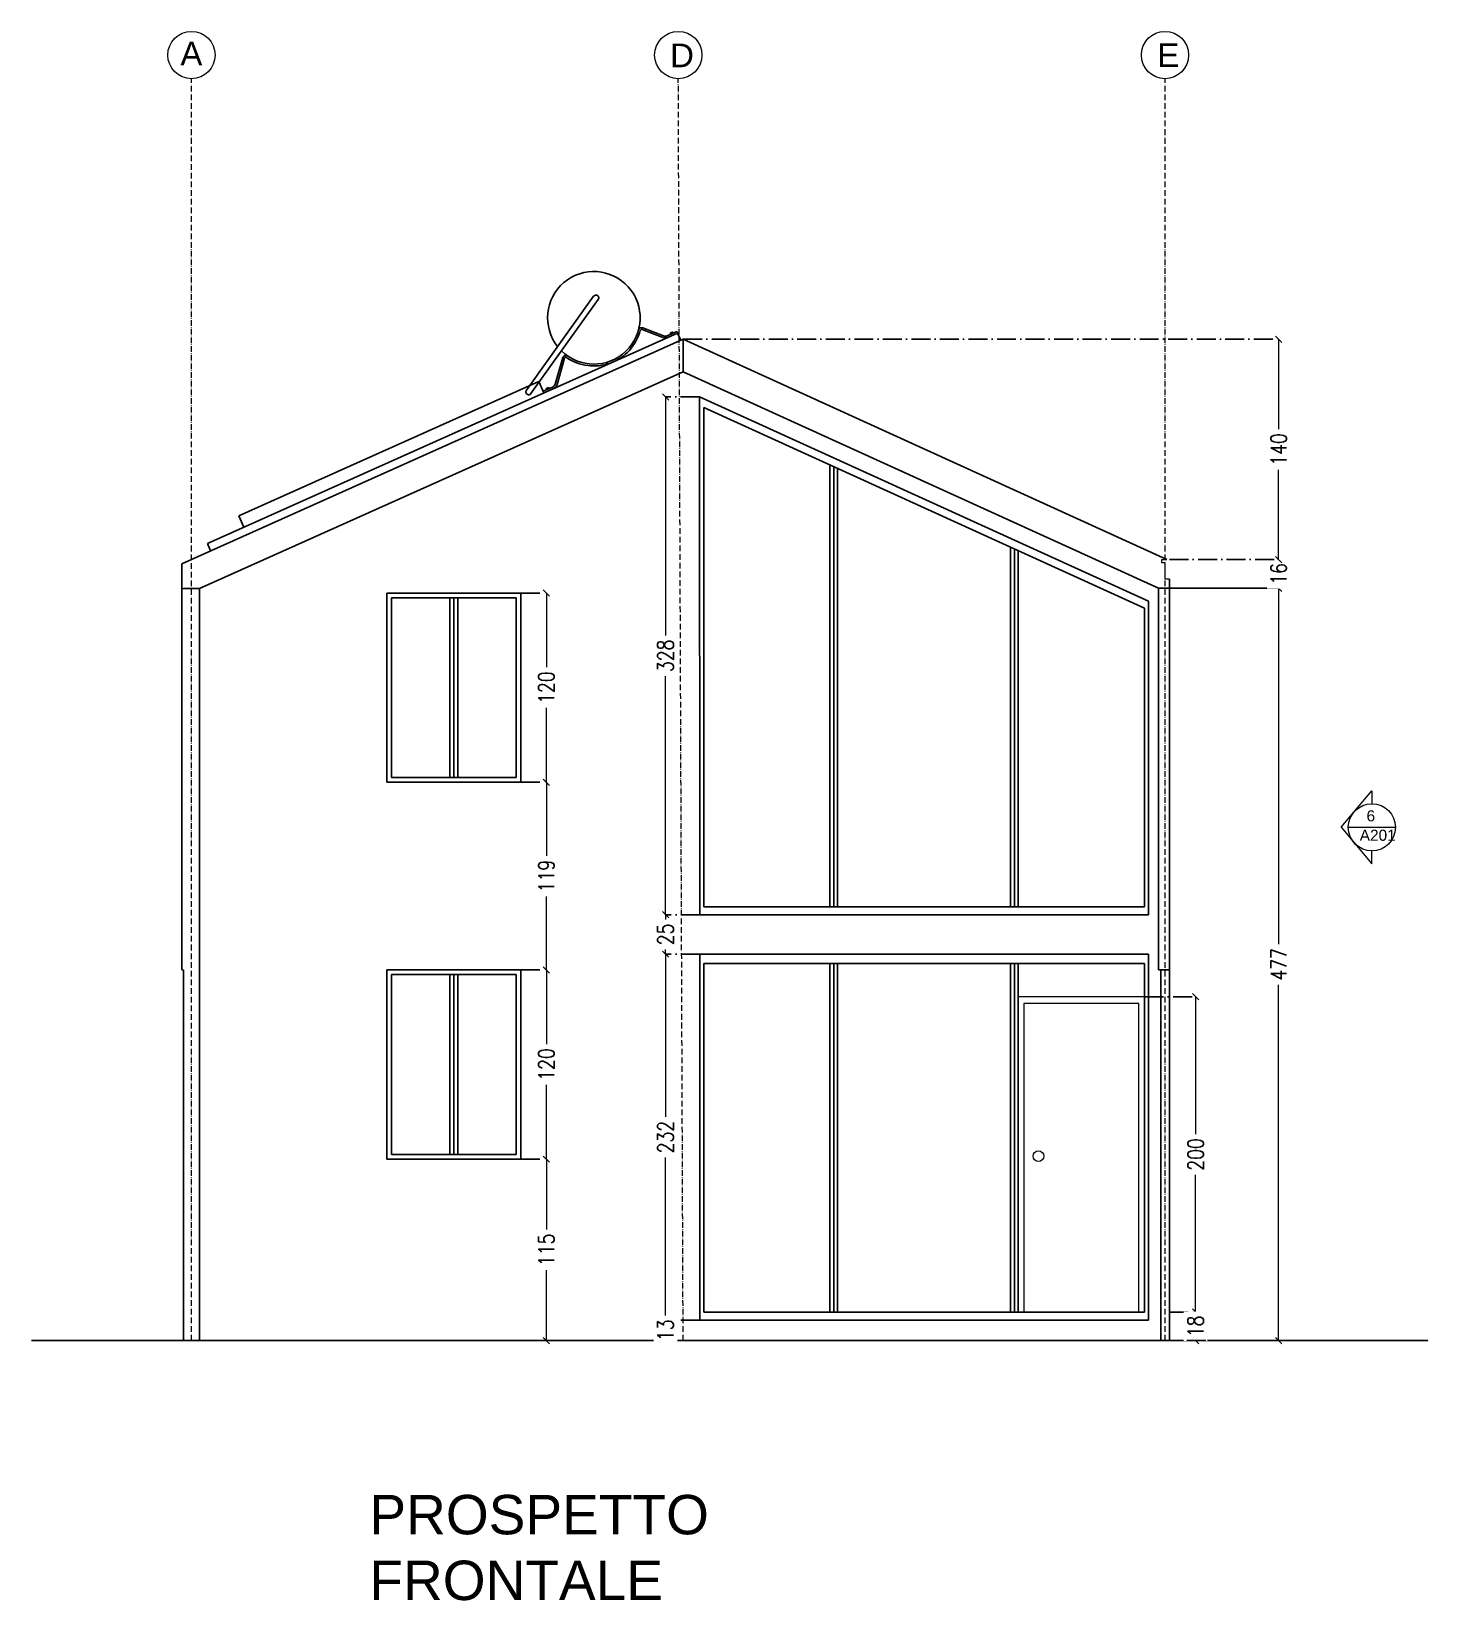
# Model space of a CAD drawing. Header units: centimetres. Extents: x 1059 to 7420, y -439 to 4439.
# Drawn here: x 5332 to 6218, y 3444 to 4439 of the extents above; entities that cross this region are included whole.
import ezdxf

# ---------------------------------------------------------------- set-up
doc = ezdxf.new("R2010")
doc.units = ezdxf.units.CM
doc.header["$MEASUREMENT"] = 0
doc.linetypes.add('ACAD_ISO10W100', pattern=[18, 12, -3, 0, -3])
doc.layers.add('ARREDI', color=8, linetype='Continuous', lineweight=18)
for name, color, linetype in [('INFISSI', 4, 'Continuous'), ('NUMERAZIONE', 30, 'Continuous'), ('quote nuove', 2, 'Continuous'), ('STRUTTURA', 1, 'Continuous')]:
    doc.layers.add(name, color=color, linetype=linetype)
doc.layers.get('0').off()
doc.styles.add('E-ROMANS', font='romans.shx', dxfattribs={"width": 0.8})
doc.styles.get("Standard").update_dxf_attribs({"font": 'Arial.ttf'})
doc.dimstyles.new('Copia di 1', dxfattribs={"dimscale": 0.001, "dimtxt": 10000, "dimasz": 4000, "dimexe": 1.2, "dimexo": 1, "dimgap": 0.1, "dimtad": 0, "dimtoh": 1, "dimdec": 0, "dimzin": 0, "dimdsep": 46, "dimtxsty": 'E-ROMANS', "dimblk": 'OBLIQUE', "dimcen": 1.2, "dimclrd": 256, "dimclre": 256, "dimclrt": 256, "dimadec": 0, "dimazin": 0, "dimtfac": 1, "dimtdec": 0, "dimtmove": 1, "dimatfit": 3, "dimldrblk": 'OPEN90', "dimfxl": 1, "dimtfill": 1, "dimtolj": 1, "dimtzin": 0, "dimlwd": 0, "dimarcsym": 0})

# ---------------------------------------------------------------- blocks, each defined once
blk = doc.blocks.new('_Oblique')
at = {"color": 0, "linetype": 'ByBlock', "lineweight": -2}
blk.add_line((-0.5, -0.5), (0.5, 0.5), dxfattribs=at)
blk = doc.blocks.new('*D607')
at = {"layer": 'quote nuove', "linetype": 'ACAD_ISO10W100', "lineweight": -2, "transparency": 16777216}
for p, q in [((5642.92, 3724.27), (5659.21, 3724.27)), ((5642.92, 3609.27), (5659.21, 3609.27))]:
    blk.add_line(p, q, dxfattribs=at)
at = {"layer": 'quote nuove', "lineweight": 0, "transparency": 16777216}
for p, q in [((5659.21, 3724.27), (5659.21, 3676.49)), ((5659.21, 3609.27), (5659.21, 3657.06))]:
    blk.add_line(p, q, dxfattribs=at)
at = {"layer": 'quote nuove', "lineweight": 0, "transparency": 16777216, "xscale": 4, "yscale": 4, "zscale": 4}
for p, rotation in [((5659.21, 3724.27), 90), ((5659.21, 3609.27), 270)]:
    blk.add_blockref('_Oblique', p, dxfattribs=dict(at, rotation=rotation))
at = {"layer": 'quote nuove', "transparency": 16777216, "insert": (5659.21, 3666.77), "char_height": 10, "attachment_point": 5, "rotation": 90, "style": 'E-ROMANS', "bg_fill": 3, "box_fill_scale": 1.25, "bg_fill_color": 256, "bg_fill_true_color": 13158600, "bg_fill_transparency": 0}
blk.add_mtext('\\A1;115', dxfattribs=at)
blk = doc.blocks.new('_Open90')
at = {"color": 0, "linetype": 'ByBlock', "lineweight": -2}
for p, q in [((0, 0), (-1, 0)), ((-0.5, 0.5), (0, 0)), ((0, 0), (-0.5, -0.5))]:
    blk.add_line(p, q, dxfattribs=at)
blk = doc.blocks.new('*D608')
at = {"layer": 'quote nuove', "linetype": 'ACAD_ISO10W100', "lineweight": -2, "transparency": 16777216}
for p, q in [((5642.92, 3844.27), (5659.21, 3844.27)), ((5642.92, 3724.27), (5659.21, 3724.27))]:
    blk.add_line(p, q, dxfattribs=at)
at = {"layer": 'quote nuove', "lineweight": 0, "transparency": 16777216}
for p, q in [((5659.21, 3844.27), (5659.21, 3793.99)), ((5659.21, 3724.27), (5659.21, 3774.56))]:
    blk.add_line(p, q, dxfattribs=at)
at = {"layer": 'quote nuove', "lineweight": 0, "transparency": 16777216, "xscale": 4, "yscale": 4, "zscale": 4}
for p, rotation in [((5659.21, 3844.27), 90), ((5659.21, 3724.27), 270)]:
    blk.add_blockref('_Oblique', p, dxfattribs=dict(at, rotation=rotation))
at = {"layer": 'quote nuove', "transparency": 16777216, "insert": (5659.21, 3784.27), "char_height": 10, "attachment_point": 5, "rotation": 90, "style": 'E-ROMANS', "bg_fill": 3, "box_fill_scale": 1.25, "bg_fill_color": 256, "bg_fill_true_color": 13158600, "bg_fill_transparency": 0}
blk.add_mtext('\\A1;120', dxfattribs=at)
blk = doc.blocks.new('*D609')
at = {"layer": 'quote nuove', "linetype": 'ACAD_ISO10W100', "lineweight": -2, "transparency": 16777216}
for p, q in [((5642.92, 3963.27), (5659.21, 3963.27)), ((5642.92, 3844.27), (5659.21, 3844.27))]:
    blk.add_line(p, q, dxfattribs=at)
at = {"layer": 'quote nuove', "lineweight": 0, "transparency": 16777216}
for p, q in [((5659.21, 3963.27), (5659.21, 3913.3)), ((5659.21, 3844.27), (5659.21, 3894.25))]:
    blk.add_line(p, q, dxfattribs=at)
at = {"layer": 'quote nuove', "lineweight": 0, "transparency": 16777216, "xscale": 4, "yscale": 4, "zscale": 4}
for p, rotation in [((5659.21, 3963.27), 90), ((5659.21, 3844.27), 270)]:
    blk.add_blockref('_Oblique', p, dxfattribs=dict(at, rotation=rotation))
at = {"layer": 'quote nuove', "transparency": 16777216, "insert": (5659.21, 3903.77), "char_height": 10, "attachment_point": 5, "rotation": 90, "style": 'E-ROMANS', "bg_fill": 3, "box_fill_scale": 1.25, "bg_fill_color": 256, "bg_fill_true_color": 13158600, "bg_fill_transparency": 0}
blk.add_mtext('\\A1;119', dxfattribs=at)
blk = doc.blocks.new('*D545')
at = {"layer": 'quote nuove', "linetype": 'ACAD_ISO10W100', "lineweight": -2, "transparency": 16777216}
for p, q in [((5642.92, 4083.27), (5659.21, 4083.27)), ((5642.92, 3963.27), (5659.21, 3963.27))]:
    blk.add_line(p, q, dxfattribs=at)
at = {"layer": 'quote nuove', "lineweight": 0, "transparency": 16777216}
for p, q in [((5659.21, 4083.27), (5659.21, 4032.99)), ((5659.21, 3963.27), (5659.21, 4013.56))]:
    blk.add_line(p, q, dxfattribs=at)
at = {"layer": 'quote nuove', "lineweight": 0, "transparency": 16777216, "xscale": 4, "yscale": 4, "zscale": 4}
for p, rotation in [((5659.21, 4083.27), 90), ((5659.21, 3963.27), 270)]:
    blk.add_blockref('_Oblique', p, dxfattribs=dict(at, rotation=rotation))
at = {"layer": 'quote nuove', "transparency": 16777216, "insert": (5659.21, 4023.27), "char_height": 10, "attachment_point": 5, "rotation": 90, "style": 'E-ROMANS', "bg_fill": 3, "box_fill_scale": 1.25, "bg_fill_color": 256, "bg_fill_true_color": 13158600, "bg_fill_transparency": 0}
blk.add_mtext('\\A1;120', dxfattribs=at)
blk = doc.blocks.new('*D622')
at = {"layer": 'quote nuove', "linetype": 'ACAD_ISO10W100', "lineweight": -2, "transparency": 16777216}
for p, q in [((6038.66, 3827.27), (6070.98, 3827.27)), ((6054.29, 3627.27), (6070.98, 3627.27))]:
    blk.add_line(p, q, dxfattribs=at)
at = {"layer": 'quote nuove', "lineweight": 0, "transparency": 16777216}
for p, q in [((6070.98, 3827.27), (6070.98, 3737.56)), ((6070.98, 3627.27), (6070.98, 3716.99))]:
    blk.add_line(p, q, dxfattribs=at)
at = {"layer": 'quote nuove', "lineweight": 0, "transparency": 16777216, "xscale": 4, "yscale": 4, "zscale": 4}
for p, rotation in [((6070.98, 3827.27), 90), ((6070.98, 3627.27), 270)]:
    blk.add_blockref('_Oblique', p, dxfattribs=dict(at, rotation=rotation))
at = {"layer": 'quote nuove', "transparency": 16777216, "insert": (6070.98, 3727.27), "char_height": 10, "attachment_point": 5, "rotation": 90, "style": 'E-ROMANS', "bg_fill": 3, "box_fill_scale": 1.25, "bg_fill_color": 256, "bg_fill_true_color": 13158600, "bg_fill_transparency": 0}
blk.add_mtext('\\A1;200', dxfattribs=at)
blk = doc.blocks.new('*D551')
at = {"layer": 'quote nuove', "linetype": 'ACAD_ISO10W100', "lineweight": -2, "transparency": 16777216}
for p, q in [((6054.29, 3627.27), (6070.98, 3627.27)), ((6054.18, 3609.27), (6070.98, 3609.27))]:
    blk.add_line(p, q, dxfattribs=at)
at = {"layer": 'quote nuove', "lineweight": 0, "transparency": 16777216}
for p, q in [((6070.98, 3627.27), (6070.98, 3624.18)), ((6070.98, 3609.27), (6070.98, 3612.37))]:
    blk.add_line(p, q, dxfattribs=at)
at = {"layer": 'quote nuove', "lineweight": 0, "transparency": 16777216, "xscale": 4, "yscale": 4, "zscale": 4}
for p, rotation in [((6070.98, 3627.27), 90), ((6070.98, 3609.27), 270)]:
    blk.add_blockref('_Oblique', p, dxfattribs=dict(at, rotation=rotation))
at = {"layer": 'quote nuove', "transparency": 16777216, "insert": (6070.98, 3618.27), "char_height": 10, "attachment_point": 5, "rotation": 90, "style": 'E-ROMANS', "bg_fill": 3, "box_fill_scale": 1.25, "bg_fill_color": 256, "bg_fill_true_color": 13158600, "bg_fill_transparency": 0}
blk.add_mtext('\\A1;18', dxfattribs=at)
blk = doc.blocks.new('*D623')
at = {"layer": 'quote nuove', "linetype": 'ACAD_ISO10W100', "lineweight": -2, "transparency": 16777216}
for p, q in [((6047.41, 4086.28), (6123.66, 4086.28)), ((6047.41, 3609.27), (6123.66, 3609.27))]:
    blk.add_line(p, q, dxfattribs=at)
at = {"layer": 'quote nuove', "lineweight": 0, "transparency": 16777216}
for p, q in [((6123.66, 4086.28), (6123.66, 3858.06)), ((6123.66, 3609.27), (6123.66, 3837.49))]:
    blk.add_line(p, q, dxfattribs=at)
at = {"layer": 'quote nuove', "lineweight": 0, "transparency": 16777216, "xscale": 4, "yscale": 4, "zscale": 4}
for p, rotation in [((6123.66, 4086.28), 90), ((6123.66, 3609.27), 270)]:
    blk.add_blockref('_Oblique', p, dxfattribs=dict(at, rotation=rotation))
at = {"layer": 'quote nuove', "transparency": 16777216, "insert": (6123.66, 3847.78), "char_height": 10, "attachment_point": 5, "rotation": 90, "style": 'E-ROMANS', "bg_fill": 3, "box_fill_scale": 1.25, "bg_fill_color": 256, "bg_fill_true_color": 13158600, "bg_fill_transparency": 0}
blk.add_mtext('\\A1;477', dxfattribs=at)
blk = doc.blocks.new('*D624')
at = {"layer": 'quote nuove', "linetype": 'ACAD_ISO10W100', "lineweight": -2, "transparency": 16777216}
for p, q in [((6054.47, 4104.45), (6123.66, 4104.45)), ((6054.47, 4086.28), (6123.66, 4086.28))]:
    blk.add_line(p, q, dxfattribs=at)
at = {"layer": 'quote nuove', "lineweight": 0, "transparency": 16777216}
for p, q in [((6123.66, 4104.45), (6123.66, 4101.27)), ((6123.66, 4086.28), (6123.66, 4089.46))]:
    blk.add_line(p, q, dxfattribs=at)
at = {"layer": 'quote nuove', "lineweight": 0, "transparency": 16777216, "xscale": 4, "yscale": 4, "zscale": 4}
for p, rotation in [((6123.66, 4104.45), 90), ((6123.66, 4086.28), 270)]:
    blk.add_blockref('_Oblique', p, dxfattribs=dict(at, rotation=rotation))
at = {"layer": 'quote nuove', "transparency": 16777216, "insert": (6123.66, 4095.36), "char_height": 10, "attachment_point": 5, "rotation": 90, "style": 'E-ROMANS', "bg_fill": 3, "box_fill_scale": 1.25, "bg_fill_color": 256, "bg_fill_true_color": 13158600, "bg_fill_transparency": 0}
blk.add_mtext('\\A1;16', dxfattribs=at)
blk = doc.blocks.new('*D625')
at = {"layer": 'quote nuove', "linetype": 'ACAD_ISO10W100', "lineweight": -2, "transparency": 16777216}
for p, q in [((5745.92, 4244.18), (6123.66, 4244.18)), ((6054.47, 4104.45), (6123.66, 4104.45))]:
    blk.add_line(p, q, dxfattribs=at)
at = {"layer": 'quote nuove', "lineweight": 0, "transparency": 16777216}
for p, q in [((6123.66, 4244.18), (6123.66, 4184.03)), ((6123.66, 4104.45), (6123.66, 4164.6))]:
    blk.add_line(p, q, dxfattribs=at)
at = {"layer": 'quote nuove', "lineweight": 0, "transparency": 16777216, "xscale": 4, "yscale": 4, "zscale": 4}
for p, rotation in [((6123.66, 4244.18), 90), ((6123.66, 4104.45), 270)]:
    blk.add_blockref('_Oblique', p, dxfattribs=dict(at, rotation=rotation))
at = {"layer": 'quote nuove', "transparency": 16777216, "insert": (6123.66, 4174.31), "char_height": 10, "attachment_point": 5, "rotation": 90, "style": 'E-ROMANS', "bg_fill": 3, "box_fill_scale": 1.25, "bg_fill_color": 256, "bg_fill_true_color": 13158600, "bg_fill_transparency": 0}
blk.add_mtext('\\A1;140', dxfattribs=at)
blk = doc.blocks.new('*D626')
at = {"layer": 'quote nuove', "linetype": 'ACAD_ISO10W100', "lineweight": -2, "transparency": 16777216}
for p, q in [((5756.41, 3854.27), (5734.75, 3854.27)), ((5756.47, 3622.27), (5734.75, 3622.27))]:
    blk.add_line(p, q, dxfattribs=at)
at = {"layer": 'quote nuove', "lineweight": 0, "transparency": 16777216}
for p, q in [((5734.75, 3854.27), (5734.75, 3748.56)), ((5734.75, 3622.27), (5734.75, 3727.99))]:
    blk.add_line(p, q, dxfattribs=at)
at = {"layer": 'quote nuove', "lineweight": 0, "transparency": 16777216, "xscale": 4, "yscale": 4, "zscale": 4}
for p, rotation in [((5734.75, 3854.27), 90), ((5734.75, 3622.27), 270)]:
    blk.add_blockref('_Oblique', p, dxfattribs=dict(at, rotation=rotation))
at = {"layer": 'quote nuove', "transparency": 16777216, "insert": (5734.75, 3738.27), "char_height": 10, "attachment_point": 5, "rotation": 90, "style": 'E-ROMANS', "bg_fill": 3, "box_fill_scale": 1.25, "bg_fill_color": 256, "bg_fill_true_color": 13158600, "bg_fill_transparency": 0}
blk.add_mtext('\\A1;232', dxfattribs=at)
blk = doc.blocks.new('*D552')
at = {"layer": 'quote nuove', "linetype": 'ACAD_ISO10W100', "lineweight": -2, "transparency": 16777216}
for p, q in [((5756.4, 3879.27), (5734.75, 3879.27)), ((5756.41, 3854.27), (5734.75, 3854.27))]:
    blk.add_line(p, q, dxfattribs=at)
at = {"layer": 'quote nuove', "lineweight": 0, "transparency": 16777216}
for p, q in [((5734.75, 3879.27), (5734.75, 3873.25)), ((5734.75, 3854.27), (5734.75, 3860.3))]:
    blk.add_line(p, q, dxfattribs=at)
at = {"layer": 'quote nuove', "lineweight": 0, "transparency": 16777216, "xscale": 4, "yscale": 4, "zscale": 4}
for p, rotation in [((5734.75, 3879.27), 90), ((5734.75, 3854.27), 270)]:
    blk.add_blockref('_Oblique', p, dxfattribs=dict(at, rotation=rotation))
at = {"layer": 'quote nuove', "transparency": 16777216, "insert": (5734.75, 3866.77), "char_height": 10, "attachment_point": 5, "rotation": 90, "style": 'E-ROMANS', "bg_fill": 3, "box_fill_scale": 1.25, "bg_fill_color": 256, "bg_fill_true_color": 13158600, "bg_fill_transparency": 0}
blk.add_mtext('\\A1;25', dxfattribs=at)
blk = doc.blocks.new('*D627')
at = {"layer": 'quote nuove', "linetype": 'ACAD_ISO10W100', "lineweight": -2, "transparency": 16777216}
for p, q in [((5756.31, 4207.65), (5734.74, 4207.65)), ((5756.41, 3879.27), (5734.74, 3879.27))]:
    blk.add_line(p, q, dxfattribs=at)
at = {"layer": 'quote nuove', "lineweight": 0, "transparency": 16777216}
for p, q in [((5734.75, 4207.65), (5734.75, 4053.75)), ((5734.75, 3879.27), (5734.75, 4033.17))]:
    blk.add_line(p, q, dxfattribs=at)
at = {"layer": 'quote nuove', "lineweight": 0, "transparency": 16777216, "xscale": 4, "yscale": 4, "zscale": 4}
for p, rotation in [((5734.75, 4207.65), 90), ((5734.75, 3879.27), 270)]:
    blk.add_blockref('_Oblique', p, dxfattribs=dict(at, rotation=rotation))
at = {"layer": 'quote nuove', "transparency": 16777216, "insert": (5734.75, 4043.46), "char_height": 10, "attachment_point": 5, "rotation": 90, "style": 'E-ROMANS', "bg_fill": 3, "box_fill_scale": 1.25, "bg_fill_color": 256, "bg_fill_true_color": 13158600, "bg_fill_transparency": 0}
blk.add_mtext('\\A1;328', dxfattribs=at)
blk = doc.blocks.new('*D553')
at = {"layer": 'quote nuove', "linetype": 'ACAD_ISO10W100', "lineweight": -2, "transparency": 16777216}
for p, q in [((5756.47, 3622.27), (5734.75, 3622.27)), ((5756.47, 3609.27), (5734.75, 3609.27))]:
    blk.add_line(p, q, dxfattribs=at)
at = {"layer": 'quote nuove', "lineweight": 0, "transparency": 16777216}
for p, q in [((5734.75, 3622.27), (5734.75, 3621.68)), ((5734.75, 3609.27), (5734.75, 3609.87))]:
    blk.add_line(p, q, dxfattribs=at)
at = {"layer": 'quote nuove', "lineweight": 0, "transparency": 16777216, "xscale": 4, "yscale": 4, "zscale": 4}
for p, rotation in [((5734.75, 3622.27), 90), ((5734.75, 3609.27), 270)]:
    blk.add_blockref('_Oblique', p, dxfattribs=dict(at, rotation=rotation))
at = {"layer": 'quote nuove', "transparency": 16777216, "insert": (5734.75, 3615.77), "char_height": 10, "attachment_point": 5, "rotation": 90, "style": 'E-ROMANS', "bg_fill": 3, "box_fill_scale": 1.25, "bg_fill_color": 256, "bg_fill_true_color": 13158600, "bg_fill_transparency": 0}
blk.add_mtext('\\A1;13', dxfattribs=at)

msp = doc.modelspace()

# ---------------------------------------------------------------- linework, layer by layer
at = {"layer": 'ARREDI'}
for p, q in [((5427.98, 4101.86), (5427.98, 4086.19)), ((5427.98, 4086.19), (5428.98, 4086.19)), ((5427.98, 3844.3), (5428.98, 3844.3))]:
    msp.add_line(p, q, dxfattribs=at)
at = {"layer": 'ARREDI', "lineweight": -2}
for p, q in [((6041.16, 3879.27), (6041.16, 3884.27)), ((5838.98, 3627.27), (5843.83, 3627.27))]:
    msp.add_line(p, q, dxfattribs=at)
at = {"layer": 'INFISSI', "color": 4, "lineweight": -2}
for p, q in [((5756.4, 3879.27), (5756.31, 4207.65)), ((6041.16, 4078.02), (5756.31, 4207.65)), ((5758.98, 3884.19), (5758.98, 4200.94)), ((6038.66, 4073.66), (5758.98, 4200.92)), ((5838.98, 3884.22), (5838.98, 4164.53)), ((5841.41, 3884.22), (5841.41, 4163.43)), ((5843.83, 3884.22), (5843.83, 4162.32)), ((5953.61, 3884.25), (5953.61, 4112.37)), ((5956.16, 3884.25), (5956.16, 4111.21)), ((5958.47, 3884.25), (5958.47, 4110.16)), ((6038.66, 3884.27), (6038.66, 4073.66)), ((6041.16, 3879.27), (6041.16, 4078.02)), ((6038.66, 3884.27), (5758.98, 3884.19)), ((5756.4, 3879.27), (6041.16, 3879.27)), ((5756.48, 3622.27), (5756.41, 3854.27)), ((5756.41, 3854.27), (6041.16, 3854.27)), ((6041.16, 3622.27), (6041.16, 3854.27)), ((5758.98, 3848.35), (6038.66, 3848.35)), ((5758.98, 3627.27), (5758.98, 3848.35)), ((5838.98, 3627.27), (5838.98, 3848.35)), ((5841.41, 3627.27), (5841.41, 3848.35)), ((5843.83, 3627.27), (5843.83, 3848.35)), ((5953.61, 3627.27), (5953.61, 3848.35)), ((5956.16, 3627.27), (5956.16, 3848.35)), ((5958.47, 3627.27), (5958.47, 3848.35)), ((6038.66, 3627.27), (6038.66, 3848.35))]:
    msp.add_line(p, q, dxfattribs=at)
at = {"layer": 'INFISSI', "color": 4}
for p, q in [((5557.92, 4083.27), (5557.92, 3963.27)), ((5557.92, 4083.27), (5642.92, 4083.27)), ((5560.92, 4080.27), (5639.92, 4080.27)), ((5560.92, 3966.27), (5560.92, 4080.27)), ((5597.92, 4080.27), (5597.92, 3966.27)), ((5600.42, 4080.27), (5600.42, 3966.27)), ((5602.92, 4080.27), (5602.92, 3966.27)), ((5639.92, 3966.27), (5639.92, 4080.27)), ((5642.92, 4083.27), (5642.92, 3963.27)), ((5557.92, 3963.27), (5642.92, 3963.27)), ((5560.92, 3966.27), (5639.92, 3966.27)), ((5557.92, 3844.27), (5557.92, 3724.27)), ((5557.92, 3844.27), (5642.92, 3844.27)), ((5560.92, 3841.27), (5639.92, 3841.27)), ((5560.92, 3727.27), (5560.92, 3841.27)), ((5597.92, 3841.27), (5597.92, 3727.27)), ((5600.42, 3841.27), (5600.42, 3727.27)), ((5602.92, 3841.27), (5602.92, 3727.27)), ((5639.92, 3727.27), (5639.92, 3841.27)), ((5642.92, 3844.27), (5642.92, 3724.27)), ((5557.92, 3724.27), (5642.92, 3724.27)), ((5560.92, 3727.27), (5639.92, 3727.27)), ((5756.48, 3622.19), (6041.16, 3622.19)), ((5758.98, 3627.27), (6038.66, 3627.27))]:
    msp.add_line(p, q, dxfattribs=at)
at = {"layer": 'INFISSI', "lineweight": 20}
for p, q in [((5958.47, 3827.27), (5958.47, 3627.27)), ((6038.66, 3827.27), (5958.47, 3827.27)), ((6035.04, 3823.08), (5962.12, 3823.08)), ((5962.12, 3823.08), (5962.12, 3627.27)), ((6035.04, 3627.27), (6035.04, 3823.08)), ((6038.66, 3627.27), (6038.66, 3827.27))]:
    msp.add_line(p, q, dxfattribs=at)
msp.add_circle((5971.3, 3726.19), 3.41, dxfattribs=at)
at = {"layer": 'NUMERAZIONE', "lineweight": 0}
for p, q in [((6163.4, 3934.69), (6182.79, 3957.93)), ((6182.79, 3957.93), (6182.79, 3949.64)), ((6163.4, 3934.69), (6182.79, 3911.45)), ((6167.84, 3934.69), (6197.75, 3934.69)), ((6182.79, 3911.45), (6182.79, 3919.74))]:
    msp.add_line(p, q, dxfattribs=at)
msp.add_circle((6182.79, 3934.69), 14.95, dxfattribs=at)
at = {"layer": 'quote nuove', "color": 253, "linetype": 'ACAD_ISO10W100', "lineweight": 0, "ltscale": 0.3}
msp.add_line((5434.05, 3609.19), (5434.05, 4409.39), dxfattribs=at)
at = {"layer": 'quote nuove', "color": 253, "lineweight": 0}
for centre in [(5434.05, 4424.39), (5742.85, 4424.39), (6051.56, 4424.39)]:
    msp.add_circle(centre, 15, dxfattribs=at)
at = {"layer": 'STRUTTURA'}
for p, q in [((5689.15, 4271.44), (5646.49, 4211.82)), ((5692.03, 4269.34), (5649.38, 4209.73)), ((5719.94, 4250.31), (5733.14, 4245.27)), ((5720.36, 4251.39), (5733.56, 4246.35)), ((5741.94, 4249.15), (5735.83, 4246.42)), ((5741.94, 4249.15), (5742.42, 4248.09)), ((5738.15, 4247.51), (5737.89, 4248.08)), ((5737.92, 4248.15), (5739.26, 4248.75)), ((5738.45, 4247.64), (5738.19, 4248.22)), ((5739.03, 4248.59), (5739.28, 4248.02)), ((5739.33, 4248.72), (5739.58, 4248.15)), ((5745.85, 4223.56), (5745.92, 4244.18)), ((5664.79, 4215.79), (5669.55, 4232.54)), ((5665.91, 4215.47), (5670.68, 4232.24)), ((5663.15, 4213.89), (5657.11, 4211.18)), ((5657.11, 4211.18), (5657.58, 4210.13)), ((5659.39, 4212.26), (5659.13, 4212.83)), ((5659.16, 4212.91), (5660.5, 4213.5)), ((5659.69, 4212.4), (5659.43, 4212.97)), ((5660.27, 4213.34), (5660.53, 4212.77)), ((5660.57, 4213.48), (5660.82, 4212.91)), ((5427.98, 4086.19), (5427.98, 4101.86)), ((5427.98, 4086.19), (5427.98, 3844.3)), ((5428.98, 3844.3), (5428.98, 3609.27))]:
    msp.add_line(p, q, dxfattribs=at)
at = {"layer": 'STRUTTURA', "color": 0}
for p, q in [((6054.47, 4086.28), (6047.36, 4086.28)), ((6054.47, 4086.28), (6047.41, 4086.28)), ((6054.47, 3844.27), (6047.41, 3844.27))]:
    msp.add_line(p, q, dxfattribs=at)
at = {"layer": 'STRUTTURA'}
for points in [[(5444.17, 4114.62), (5742.42, 4248.09)], [(5742.42, 4248.09), (5744.46, 4243.53)], [(5464.09, 4132.29), (5654.32, 4217.43)], [(5654.32, 4217.43), (5657.58, 4210.13)], [(5464.09, 4132.29), (5467.35, 4124.99)], [(5444.17, 4114.62), (5446.21, 4110.05)], [(5428.98, 3609.27), (5439.12, 3609.27), (5439.12, 4086.19), (5428.98, 4086.19)]]:
    msp.add_lwpolyline(points, dxfattribs=at)
msp.add_lwpolyline([(5332.5, 3609.27), (6218.15, 3609.27), (6218.15, 3609.27), (5332.5, 3609.27)], close=True, dxfattribs=at)
for centre, radius, start, end in [((5689.29, 4257.75), 29.36, 225.56838, 218.43727), ((5690.6, 4270.4), 1.78, 323.50184, 144.71841), ((5689.29, 4257.75), 30.52, 235.35032, 344.88562), ((5719.61, 4249.44), 2.08, 69.11012, 160.19507), ((5719.61, 4249.44), 0.927, 69.13934, 157.43176), ((5734.62, 4249.13), 4.14, 249.11012, 294.11012), ((5734.62, 4249.13), 2.98, 249.11012, 294.11012), ((5737.94, 4248.1), 0.0537, 114.11012, 204.11012), ((5738.14, 4248.19), 0.0537, 24.11012, 114.11012), ((5738.2, 4247.53), 0.0537, 204.11012, 294.11012), ((5738.24, 4248.24), 0.0537, 114.11012, 204.11012), ((5738.4, 4247.62), 0.0537, 294.11012, 24.11012), ((5738.5, 4247.67), 0.0537, 204.11012, 294.11012), ((5738.98, 4248.57), 0.0537, 24.11012, 114.11012), ((5739.08, 4248.61), 0.0537, 114.11012, 204.11012), ((5739.28, 4248.7), 0.0537, 24.11012, 114.11012), ((5739.24, 4248), 0.0537, 294.11012, 24.11012), ((5739.33, 4248.04), 0.0537, 204.11012, 294.11012), ((5739.53, 4248.13), 0.0537, 294.11012, 24.11012), ((5671.51, 4231.83), 2.08, 59.88941, 159.99153), ((5671.51, 4231.83), 0.926, 62.30828, 153.62295), ((5647.93, 4210.77), 1.78, 144.11012, 325.07999), ((5659.18, 4212.86), 0.0537, 114.11012, 204.11012), ((5659.38, 4212.95), 0.0537, 24.11012, 114.11012), ((5659.44, 4212.28), 0.0537, 204.11012, 294.11012), ((5659.48, 4212.99), 0.0537, 114.11012, 204.11012), ((5659.64, 4212.37), 0.0537, 294.11012, 24.11012), ((5659.74, 4212.42), 0.0537, 204.11012, 294.11012), ((5660.22, 4213.32), 0.0537, 24.11012, 114.11012), ((5660.32, 4213.37), 0.0537, 114.11012, 204.11012), ((5660.52, 4213.46), 0.0537, 24.11012, 114.11012), ((5660.48, 4212.75), 0.0537, 294.11012, 24.11012), ((5660.58, 4212.79), 0.0537, 204.11012, 294.11012), ((5660.78, 4212.88), 0.0537, 294.11012, 24.11012), ((5661.93, 4216.6), 2.98, 294.11012, 344.11012), ((5661.93, 4216.6), 4.14, 294.11012, 344.11012)]:
    msp.add_arc(centre, radius, start, end, dxfattribs=at)

# ---------------------------------------------------------------- texts
at = {"layer": 'NUMERAZIONE', "lineweight": 0, "char_height": 7}
for s, insert, attachment_point in [(' 6', (6176.67, 3945.48), 1), ('\\pt7,14;A201\\P', (6197.91, 3933.18), 3)]:
    msp.add_mtext_dynamic_manual_height_columns(s, width=18.8196, gutter_width=12.5, heights=[0], dxfattribs=dict(at, insert=insert, attachment_point=attachment_point))
at = {"layer": 'quote nuove', "color": 253, "lineweight": 0, "char_height": 15, "attachment_point": 1}
for s, insert in [('A', (5427.02, 4432.79)), ('D', (5737.63, 4431.66)), ('E', (6046.66, 4431.79))]:
    msp.add_mtext_dynamic_manual_height_columns(s, width=15.1923, gutter_width=12.5, heights=[0], dxfattribs=dict(at, insert=insert))
at = {"layer": 'STRUTTURA', "ltscale": 0.1, "insert": (5546.89, 3511.38), "char_height": 25, "attachment_point": 1}
msp.add_mtext_dynamic_manual_height_columns('PROSPETTO FRONTALE', width=23.9932, gutter_width=12.5, heights=[0], dxfattribs=at)

# ---------------------------------------------------------------- next in the draw order: dimensions: what is measured, and where the dimension line sits
at = {"layer": 'quote nuove'}
for base, p1, p2, picture, middle in [((5734.75, 3854.27), (5756.48, 3622.27), (5756.41, 3854.27), '*D626', (5734.75, 3738.27)), ((6070.98, 3627.27), (6038.66, 3827.27), (6054.29, 3627.27), '*D622', (6070.98, 3727.27)), ((5659.21, 3609.27), (5642.92, 3724.27), (5642.92, 3609.27), '*D607', (5659.21, 3666.77))]:
    dim = msp.add_linear_dim(base=base, p1=p1, p2=p2, angle=90, dimstyle='Copia di 1', dxfattribs=at)
    dim.commit()
    dim.dimension.update_dxf_attribs({"geometry": picture, "text_midpoint": middle})

# ---------------------------------------------------------------- next in the draw order: dimensions: what is measured, and where the dimension line sits
for base, p1, p2, picture, middle in [((5734.75, 3854.27), (5756.4, 3879.27), (5756.41, 3854.27), '*D552', (5734.75, 3866.77)), ((5659.21, 3844.27), (5642.92, 3724.27), (5642.92, 3844.27), '*D608', (5659.21, 3784.27)), ((5734.75, 3609.27), (5756.48, 3622.27), (5756.48, 3609.27), '*D553', (5734.75, 3615.77)), ((6070.98, 3609.27), (6054.29, 3627.27), (6054.18, 3609.27), '*D551', (6070.98, 3618.27))]:
    dim = msp.add_linear_dim(base=base, p1=p1, p2=p2, angle=90, dimstyle='Copia di 1', dxfattribs=at)
    dim.commit()
    dim.dimension.update_dxf_attribs({"geometry": picture, "text_midpoint": middle})

# ---------------------------------------------------------------- next in the draw order: dimensions: what is measured, and where the dimension line sits
for base, p1, p2, picture, middle in [((6123.66, 3609.27), (6047.41, 4086.28), (6047.41, 3609.27), '*D623', (6123.66, 3847.78)), ((5659.21, 3963.27), (5642.92, 3844.27), (5642.92, 3963.27), '*D609', (5659.21, 3903.77))]:
    dim = msp.add_linear_dim(base=base, p1=p1, p2=p2, angle=90, dimstyle='Copia di 1', dxfattribs=at)
    dim.commit()
    dim.dimension.update_dxf_attribs({"geometry": picture, "text_midpoint": middle})

# ---------------------------------------------------------------- next in the draw order: linework, layer by layer
at = {"layer": 'ARREDI'}
msp.add_line((6048.83, 3609.27), (6054.5, 3609.27), dxfattribs=at)
at = {"layer": 'STRUTTURA'}
for p, q in [((6047.36, 4086.28), (6047.36, 3844.27)), ((6047.36, 3844.27), (6048.83, 3844.27)), ((6048.83, 3844.27), (6048.83, 3609.27))]:
    msp.add_line(p, q, dxfattribs=at)

# ---------------------------------------------------------------- next in the draw order: dimensions: what is measured, and where the dimension line sits
at = {"layer": 'quote nuove'}
dim = msp.add_linear_dim(base=(6123.66, 4104.45), p1=(6054.47, 4086.28), p2=(6054.47, 4104.45), angle=90, text='16', dimstyle='Copia di 1', dxfattribs=at)
dim.commit()
dim.dimension.update_dxf_attribs({"geometry": '*D624', "text_midpoint": (6123.66, 4095.36)})
dim = msp.add_linear_dim(base=(5659.21, 4083.27), p1=(5642.92, 3963.27), p2=(5642.92, 4083.27), angle=90, dimstyle='Copia di 1', dxfattribs=at)
dim.commit()
dim.dimension.update_dxf_attribs({"geometry": '*D545', "text_midpoint": (5659.21, 4023.27)})

# ---------------------------------------------------------------- next in the draw order: linework, layer by layer
at = {"layer": 'ARREDI'}
msp.add_line((6054.5, 4092.07), (6051.63, 4092.07), dxfattribs=at)
at = {"layer": 'STRUTTURA'}
msp.add_line((6054.5, 3609.27), (6054.5, 4092.07), dxfattribs=at)

# ---------------------------------------------------------------- next in the draw order: dimensions: what is measured, and where the dimension line sits
at = {"layer": 'quote nuove'}
dim = msp.add_linear_dim(base=(6123.66, 4244.18), p1=(6054.47, 4104.45), p2=(5745.92, 4244.18), angle=90, dimstyle='Copia di 1', dxfattribs=at)
dim.commit()
dim.dimension.update_dxf_attribs({"geometry": '*D625', "text_midpoint": (6123.66, 4174.31)})

# ---------------------------------------------------------------- next in the draw order: linework, layer by layer
at = {"layer": 'ARREDI'}
for p, q in [((6049.63, 4102.46), (6049.63, 4104.44)), ((6049.63, 4104.44), (6052.77, 4104.44)), ((6051.63, 4102.46), (6049.63, 4102.46)), ((6051.63, 4092.07), (6051.63, 4102.46))]:
    msp.add_line(p, q, dxfattribs=at)
at = {"layer": 'quote nuove', "color": 253, "linetype": 'ACAD_ISO10W100', "lineweight": 0, "ltscale": 0.3}
msp.add_line((6051.66, 3609.19), (6051.65, 4409.39), dxfattribs=at)

# ---------------------------------------------------------------- next in the draw order: dimensions: what is measured, and where the dimension line sits
at = {"layer": 'quote nuove'}
dim = msp.add_linear_dim(base=(5734.75, 4207.65), p1=(5756.41, 3879.27), p2=(5756.31, 4207.65), angle=90, dimstyle='Copia di 1', dxfattribs=at)
dim.commit()
dim.dimension.update_dxf_attribs({"geometry": '*D627', "text_midpoint": (5734.75, 4043.46)})

# ---------------------------------------------------------------- next in the draw order: linework, layer by layer
at = {"layer": 'quote nuove', "color": 253, "linetype": 'ACAD_ISO10W100', "lineweight": 0, "ltscale": 0.3}
msp.add_line((5745.92, 3609.23), (5742.85, 4409.39), dxfattribs=at)
at = {"layer": 'STRUTTURA'}
for p, q in [((5745.92, 4244.18), (5427.98, 4101.86)), ((5745.92, 4244.18), (6052.77, 4104.44)), ((5439.12, 4086.19), (5745.85, 4223.56)), ((5745.85, 4223.56), (6047.36, 4086.28))]:
    msp.add_line(p, q, dxfattribs=at)

doc.saveas('drawing.dxf')
